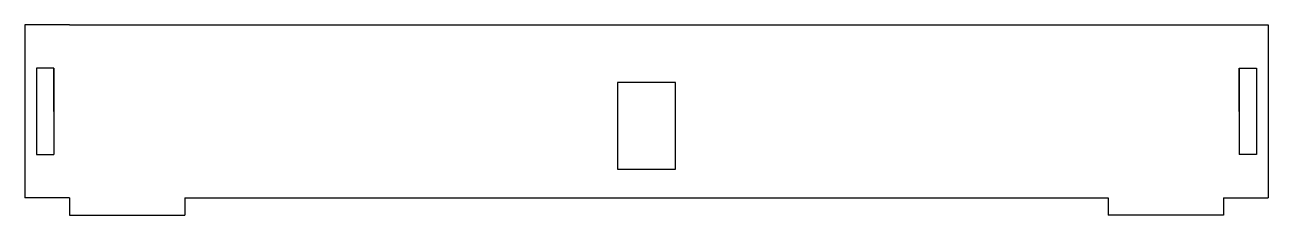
# Model space of a CAD drawing. Header units: millimetres. Extents: x -8 to 208, y -3 to 30.
import ezdxf

# ---------------------------------------------------------------- set-up
doc = ezdxf.new("R2010")
doc.units = ezdxf.units.MM

msp = doc.modelspace()

# ---------------------------------------------------------------- linework, layer by layer
at = {"color": 7, "linetype": 'Continuous'}
for p, q in [((-2.75, 30), (-7.75, 30)), ((-7.75, 30), (-7.75, 0)), ((0, 30), (-2.75, 30)), ((0, 30), (200, 30)), ((200, 30), (202.75, 30)), ((202.75, 30), (207.75, 30)), ((207.75, 30), (207.75, 0)), ((-2.75, 22.5), (-5.75, 22.5)), ((-5.75, 22.5), (-5.75, 7.5)), ((-2.75, 15), (-2.75, 22.5)), ((-2.75, 22.5), (-2.75, 7.5)), ((-2.75, 22.5), (-2.75, 7.5)), ((202.75, 15), (202.75, 22.5)), ((202.75, 22.5), (202.75, 7.5)), ((202.75, 22.5), (202.75, 7.5)), ((202.75, 22.5), (205.75, 22.5)), ((205.75, 22.5), (205.75, 7.5)), ((105, 20), (95, 20)), ((95, 20), (95, 5)), ((105, 5), (105, 20)), ((-5.75, 7.5), (-2.75, 7.5)), ((205.75, 7.5), (202.75, 7.5)), ((95, 5), (100, 5)), ((100, 5), (105, 5)), ((-2.75, 0), (-7.75, 0)), ((0, 0), (-2.75, 0)), ((0, 0), (0, -3)), ((20, 0), (180, 0)), ((20, 0), (20, -3)), ((180, 0), (180, -3)), ((200, 0), (200, -3)), ((200, 0), (202.75, 0)), ((202.75, 0), (207.75, 0)), ((0, -3), (20, -3)), ((200, -3), (180, -3))]:
    msp.add_line(p, q, dxfattribs=at)

doc.saveas('drawing.dxf')
